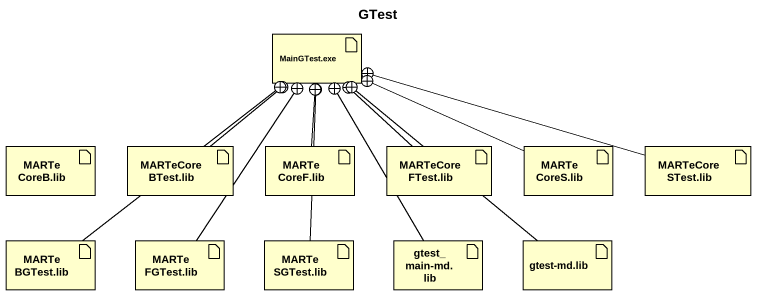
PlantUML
@startuml
title GTest
artifact "MainGTest.exe" as MainGTest_exe
artifact "MARTeCoreB.lib" as MARTeCoreB_lib
artifact "MARTeCoreBTest.lib" as MARTeCoreBTest_lib
artifact "MARTeCoreF.lib" as MARTeCoreF_lib
artifact "MARTeCoreFTest.lib" as MARTeCoreFTest_lib
artifact "MARTeCoreS.lib" as MARTeCoreS_lib
artifact "MARTeCoreSTest.lib" as MARTeCoreSTest_lib
artifact "MARTeBGTest.lib" as MARTeBGTest_lib
artifact "MARTeFGTest.lib" as MARTeFGTest_lib
artifact "MARTeSGTest.lib" as MARTeSGTest_lib
artifact "gtest_main-md.lib" as gtest_main_md_lib
artifact "gtest-md.lib" as gtest_md_lib
MARTeCoreBTest_lib -up-+ MainGTest_exe
MARTeCoreF_lib -up-+ MainGTest_exe
MARTeCoreFTest_lib -up-+ MainGTest_exe
MARTeCoreS_lib -left-+ MainGTest_exe
MARTeCoreSTest_lib -left-+ MainGTest_exe
MARTeBGTest_lib -up-+ MainGTest_exe
MARTeFGTest_lib -up-+ MainGTest_exe
MARTeSGTest_lib -up-+ MainGTest_exe
gtest_main_md_lib -up-+ MainGTest_exe
gtest_md_lib -up-+ MainGTest_exe
@enduml
